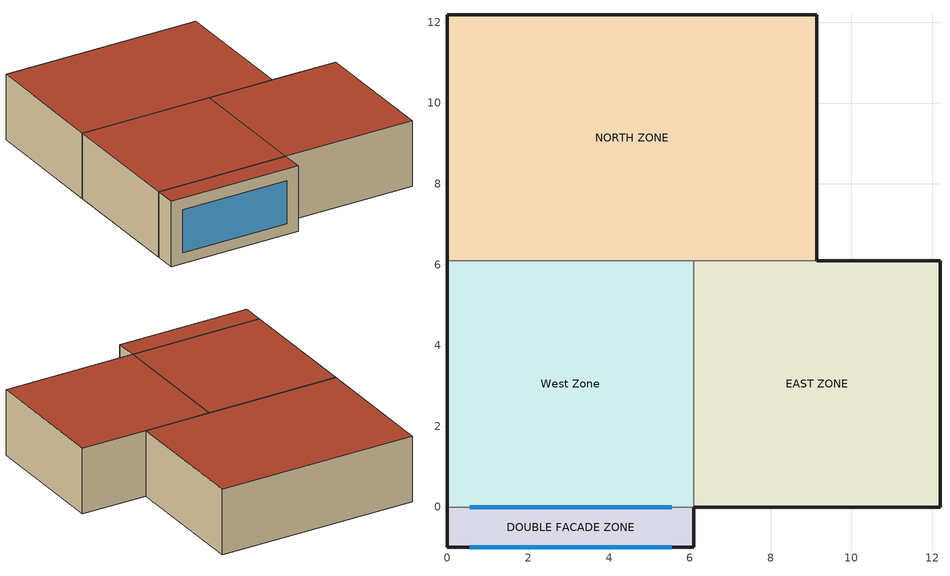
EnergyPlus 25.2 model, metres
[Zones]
West Zone
 floor adiabatic (FLOOR SLAB 8 IN): 0,0 0,6.1 6.1,6.1 6.1,0 z0
 wall outside (EXTWALL80): 0,6.1 0,0 z0:3.05
 wall to DOUBLE FACADE ZONE (EXTWALL80): 0,0 6.1,0 z0:3.05
 wall to NORTH ZONE (PARTITION06): 6.1,6.1 0,6.1 z0:3.05
 wall to EAST ZONE (PARTITION06): 6.1,0 6.1,6.1 z0:3.05
 window inside (SINGLE GLAZING): 0.55,0 5.55,0 z0.5:2.5
 roof outside (ROOF34): 0,6.1 0,0 6.1,0 6.1,6.1 z3.05
EAST ZONE
 floor adiabatic (FLOOR SLAB 8 IN): 6.1,0 6.1,6.1 12.19,6.1 12.19,0 z0
 wall outside (EXTWALL80): 6.1,0 12.19,0 12.19,6.1 9.14,6.1 z0:3.05
 wall to NORTH ZONE (PARTITION06): 9.14,6.1 6.1,6.1 z0:3.05
 roof outside (ROOF34): 6.1,6.1 6.1,0 12.19,0 12.19,6.1 z3.05
NORTH ZONE
 floor adiabatic (FLOOR SLAB 8 IN): 0,6.1 0,12.19 9.14,12.19 9.14,6.1 z0
 wall outside (EXTWALL80): 9.14,6.1 9.14,12.19 0,12.19 0,6.1 z0:3.05
 roof outside (ROOF34): 0,12.19 0,6.1 9.14,6.1 9.14,12.19 z3.05
DOUBLE FACADE ZONE
 floor adiabatic (FLOOR SLAB 8 IN): 0,-1 0,0 6.1,0 6.1,-1 z0
 wall outside (EXTWALL80): 0,0 0,-1 6.1,-1 6.1,0 z0:3.05
 window (DOUBLE GLAZING): 0.55,-1 5.55,-1 z0.5:2.5
 roof outside (ROOF34): 0,0 0,-1 6.1,-1 6.1,0 z3.05
[Building]
NONE: Loads convergence tolerance value=0.04; Maximum number of warmup days=25; Minimum number of warmup days=6; North axis=0; Solar distribution=FullInteriorAndExterior; Temperature convergence tolerance value=0.4; Terrain=Suburbs
[Site:GroundTemperature:BuildingSurface]
20.03, 20.03, 20.13, 20.3, 20.43, 20.52, 20.62, 20.77, 20.78, 20.55, 20.44, 20.2
[Site:Location]
CHICAGO_IL_USA TMY2-94846: Elevation=190; Latitude=41.78; Longitude=-87.75; Time zone=-6
[SizingPeriod:DesignDay] Barometric pressure=99063; Day of month=21; Daylight saving time indicator=No; Humidity condition type=WetBulb; Rain indicator=No; Sky clearness=1; Snow indicator=No; Solar model indicator=ASHRAEClearSky
Name | Daily dry bulb temperature range | Day type | Maximum dry bulb temperature | Month | Wetbulb or dewpoint at maximum dry bulb | Wind direction | Wind speed
CHICAGO_IL_USA Annual Cooling 1% Design Conditions DB/MCWB | 10.7 | SummerDesignDay | 31.5 | 7 | 23 | 230 | 5.3
CHICAGO_IL_USA Annual Heating 99% Design Conditions DB | 0 | WinterDesignDay | -17.3 | 1 | -17.3 | 270 | 4.9
[Construction]
DOUBLE GLAZING: CLEAR GLASS, AIR GAP, CLEAR GLASS
EXTWALL80: C4 - 4 IN COMMON BRICK
FLOOR SLAB 8 IN: C10 - 8 IN HW CONCRETE
PARTITION06: E1 - 3 / 4 IN PLASTER OR GYP BOARD, C6 - 8 IN CLAY TILE, E1 - 3 / 4 IN PLASTER OR GYP BOARD
ROOF34: E2 - 1 / 2 IN SLAG OR STONE, E3 - 3 / 8 IN FELT AND MEMBRANE, B5 - 1 IN DENSE INSULATION, C12 - 2 IN HW CONCRETE
SINGLE GLAZING: CLEAR GLASS
[Material] Thermal absorptance=0.9
Name | Conductivity | Density | Roughness | Solar absorptance | Specific heat | Thickness | Visible absorptance
B5 - 1 IN DENSE INSULATION | 0.0432394 | 91.30524 | VeryRough | 0.5 | 836.8 | 0.0253898 | 0.5
C4 - 4 IN COMMON BRICK | 0.726422 | 1922.216 | Rough | 0.76 | 836.8 | 0.101498 | 0.76
C6 - 8 IN CLAY TILE | 0.570761 | 1121.292 | Smooth | 0.82 | 836.8 | 0.203302 | 0.82
C10 - 8 IN HW CONCRETE | 1.729577 | 2242.585 | MediumRough | 0.65 | 836.8 | 0.203302 | 0.65
C12 - 2 IN HW CONCRETE | 1.729577 | 2242.585 | MediumRough | 0.65 | 836.8 | 0.0509016 | 0.65
E1 - 3 / 4 IN PLASTER OR GYP BOARD | 0.726422 | 1601.846 | Smooth | 0.92 | 836.8 | 0.01905 | 0.92
E2 - 1 / 2 IN SLAG OR STONE | 1.435549 | 881.0155 | Rough | 0.55 | 1673.6 | 0.0127102 | 0.55
E3 - 3 / 8 IN FELT AND MEMBRANE | 0.190253 | 1121.292 | Rough | 0.75 | 1673.6 | 0.00954024 | 0.75
[WindowMaterial:Gas]
AIR GAP: Gas type=Air; Thickness=0.013
[WindowMaterial:Glazing]
CLEAR GLASS: Back side infrared hemispherical emissivity=0.84; Back side solar reflectance at normal incidence=0.05; Back side visible reflectance at normal incidence=0.05; Conductivity=0.9; Front side infrared hemispherical emissivity=0.84; Front side solar reflectance at normal incidence=0.05; Front side visible reflectance at normal incidence=0.05; Infrared transmittance at normal incidence=0; Optical data type=SpectralAverage; Solar transmittance at normal incidence=0.9; Thickness=0.006; Visible transmittance at normal incidence=0.9
[Daylighting:Controls]
West Zone_DaylCtrl: Daylighting reference point name 1=West Zone_DaylRefPt1; Fraction of lights controlled by reference point 1=1; Illuminance setpoint at reference point 1=500; Daylighting method=SplitFlux; Glare calculation azimuth angle of view direction clockwise from zone y axis=180; Glare calculation daylighting reference point=West Zone_DaylRefPt1; Lighting control type=Continuous; Minimum input power fraction for continuous or continuousoff dimming control=0.3; Minimum light output fraction for continuous or continuousoff dimming control=0.2; Zone or space=West Zone
[ElectricEquipment] Design level calculation method=EquipmentLevel; Fraction latent=0; Fraction lost=0; Fraction radiant=0.3; Schedule=Intermittent
Name | Design level | Zone or zonelist or space or spacelist
EAST ZONE ElecEq 1 | 1464.375 | EAST ZONE
NORTH ZONE ElecEq 1 | 2928.751 | NORTH ZONE
West Zone ElecEq 1 | 2928.751 | West Zone
[Lights] Design level calculation method=LightingLevel; End use subcategory=GeneralLights; Fraction radiant=0.2; Fraction replaceable=1; Fraction visible=0.2; Return air fraction=0; Schedule=Office Lighting
Name | Lighting level | Zone or zonelist or space or spacelist
EAST ZONE Lights 1 | 1464.375 | EAST ZONE
NORTH ZONE Lights 1 | 878.6252 | NORTH ZONE
West Zone Lights 1 | 1464.375 | West Zone
[People] Activity level schedule=Activity Sch; Air velocity schedule=Air Velo Sch; Carbon dioxide generation rate=3.82e-08; Clothing insulation calculation method=ClothingInsulationSchedule; Clothing insulation schedule=Clothing Sch; Fraction radiant=0.3; Mean radiant temperature calculation type=EnclosureAveraged; Number of people calculation method=People; Number of people schedule=Office Occupancy; Thermal comfort model 1 type=Fanger; Work efficiency schedule=Work Eff Sch
Name | Number of people | Zone or zonelist or space or spacelist
EAST ZONE | 3 | EAST ZONE
NORTH ZONE | 4 | NORTH ZONE
West Zone | 3 | West Zone
[ThermostatSetpoint:SingleCooling]
Cooling Setpoint with SB: Setpoint temperature schedule=Cooling Setpoints
[ThermostatSetpoint:SingleHeating]
Heating Setpoint with SB: Setpoint temperature schedule=Heating Setpoints
[Zone] Ceiling height=Autocalculate; Multiplier=1; Type=1; Volume=Autocalculate
DOUBLE FACADE ZONE; EAST ZONE; NORTH ZONE; West Zone
[ZoneControl:Thermostat] Control 1=Heating Setpoint with SB; Control 2=Cooling Setpoint with SB; Control type schedule=Zone Control Type Sched
Name | Zone or zonelist
Zone 1 Thermostat | West Zone
Zone 2 Thermostat | EAST ZONE
Zone 3 Thermostat | NORTH ZONE
[Zone equipment]
West Zone: Zone1Air
EAST ZONE: Zone2Air
NORTH ZONE: Zone3Air
[ZoneHVAC:IdealLoadsAirSystem] Cooling limit=NoLimit; Dehumidification control type=ConstantSupplyHumidityRatio; Heating limit=NoLimit; Humidification control type=ConstantSupplyHumidityRatio; Maximum cooling air flow rate=Autosize; Maximum heating air flow rate=Autosize; Maximum heating supply air humidity ratio=0.015; Maximum heating supply air temperature=50; Minimum cooling supply air humidity ratio=0.009; Minimum cooling supply air temperature=13
Zone1Air; Zone2Air; Zone3Air
[Schedule:Compact]
Activity Sch: Through: 12/31, For: Alldays, Until: 24:00, 131.8
Air Velo Sch: Through: 12/31, For: Alldays, Until: 24:00, 0.137
COOLING SETPOINTS: Through: 12/31, For: Alldays, Until: 7:00, 30, Until: 20:00, 23, Until: 24:00, 30
Clothing Sch: Through: 12/31, For: Alldays, Until: 24:00, 1
HEATING SETPOINTS: Through: 12/31, For: Alldays, Until: 7:00, 15, Until: 17:00, 20, Until: 24:00, 15
Intermittent: Through: 12/31, For: Weekdays SummerDesignDay WinterDesignDay, Until: 8:00, 0, Until: 18:00, 1, Until: 24:00, 0, For: Weekends Holidays CustomDay1 CustomDay2, Until: 24:00, 0
Office Lighting: Through: 12/31, For: Weekdays SummerDesignDay WinterDesignDay, Until: 6:00, 0.05, Until: 7:00, 0.2, Until: 17:00, 1, Until: 18:00, 0.5, Until: 24:00, 0.05, For: Weekends Holidays CustomDay1 CustomDay2, Until: 24:00, 0.05
Office Occupancy: Through: 12/31, For: Weekdays SummerDesignDay WinterDesignDay, Until: 6:00, 0, Until: 7:00, 0.1, Until: 8:00, 0.5, Until: 12:00, 1, Until: 13:00, 0.5, Until: 16:00, 1, Until: 17:00, 0.5, Until: 18:00, 0.1, Until: 24:00, 0, For: Weekends Holidays CustomDay1 CustomDay2, Until: 24:00, 0
Work Eff Sch: Through: 12/31, For: Alldays, Until: 24:00, 0
ZONE CONTROL TYPE SCHED: Through: 3/31, For: Alldays, Until: 24:00, 1, Through: 9/30, For: Alldays, Until: 24:00, 2, Through: 12/31, For: Alldays, Until: 24:00, 1
